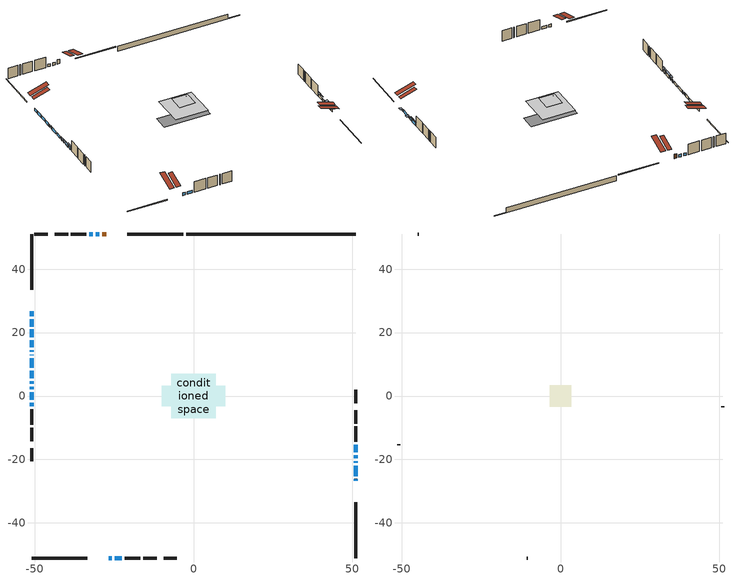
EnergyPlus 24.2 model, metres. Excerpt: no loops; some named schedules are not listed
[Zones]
conditioned space
 floor adiabatic (AdiabaticFloorConstruction): -7.08,-7.08 -7.08,7.08 7.08,7.08 7.08,-7.08 z4.12
 floor foundation (Slab1 construction): -10.07,-3.27 -10.07,3.27 10.07,3.27 10.07,-3.27 z-0.61
 wall outside (RimJoist1 construction): -3.2,51.07 -20.81,51.07 / -51.07,-51.07 -33.45,-51.07 / -51.07,51.07 -51.07,33.45 / 51.07,-51.07 51.07,-33.45 z1.68:1.98
 wall outside (AdiabaticWallConstruction 1): -27.54,51.07 -28.74,51.07 z1.68:3.71
 wall outside (AdiabaticWallConstruction): 51.07,-26.73 51.07,-26.17 / 51.07,-21.03 51.07,-20.62 z1.68:2.6; -51.07,26.73 -51.07,25.16 / -51.07,24.23 -51.07,21.91 / -51.07,20.98 -51.07,18.56 / 51.07,-25.24 51.07,-21.96 / -29.66,51.07 -30.76,51.07 / -51.07,17.63 -51.07,15.34 / -51.07,14.42 -51.07,13.99 / -51.07,13.07 -51.07,12.87 / -51.07,11.95 -51.07,8.9 / 51.07,-19.69 51.07,-18.67 / -26.73,-51.07 -25.7,-51.07 / -51.07,7.97 -51.07,5.55 / -51.07,4.62 -51.07,3.85 / -31.69,51.07 -32.82,51.07 / -24.78,-51.07 -22.59,-51.07 z1.68:2.9; -51.07,2.92 -51.07,2.18 / -51.07,1.26 -51.07,-1.18 z1.68:2.95; 51.07,-17.74 51.07,-15.41 z1.68:2.82; -51.07,-2.11 -51.07,-3.31 z1.68:3.2
 wall outside (Wall1 construction): -33.75,51.07 -38.62,51.07 / -21.66,-51.07 -16.79,-51.07 / -51.07,-4.24 -51.07,-9.11 / 51.07,-14.48 51.07,-9.6 z1.68:6.56
 wall outside (Wall2 construction): -39.55,51.07 -43.79,51.07 / -15.86,-51.07 -11.62,-51.07 / -51.07,-10.04 -51.07,-14.28 / 51.07,-8.67 51.07,-4.44 z1.68:6.56
 wall outside (Wall5 construction): -45.99,51.07 -50.14,51.07 / -9.42,-51.07 -5.26,-51.07 / -51.07,-16.48 -51.07,-20.63 / 51.07,-2.24 51.07,1.92 z1.68:6.56
 wall foundation (FoundationWall1 construction): -2.27,51.07,-0.61 -2.27,51.07,1.68 45.74,51.07,1.68 45.74,51.07,-0.27 51.07,51.07,-0.27 51.07,51.07,-0.61
 window (WindowConstruction 13): 51.07,-26.73 51.07,-26.17 z1.68:2.59
 window (WindowConstruction 4): -51.07,26.73 -51.07,25.16 z1.68:2.9
 window (WindowConstruction 5): -51.07,24.23 -51.07,21.91 z1.68:2.9
 window (WindowConstruction 6): -51.07,20.98 -51.07,18.56 z1.68:2.9
 window (WindowConstruction 7): 51.07,-25.24 51.07,-21.96 z1.68:2.9
 window (WindowConstruction 8): -29.67,51.07 -30.76,51.07 z1.68:2.9
 window (WindowConstruction 9): -51.07,17.63 -51.07,15.35 z1.68:2.9
 window (WindowConstruction 10): -51.07,14.42 -51.07,14 z1.68:2.9
 window (WindowConstruction 11): -51.07,13.07 -51.07,12.88 z1.68:2.9
 window (WindowConstruction 14): 51.07,-21.03 51.07,-20.62 z1.68:2.59
 window (WindowConstruction 12): -51.07,11.95 -51.07,8.9 z1.68:2.9
 window (WindowConstruction 15): 51.07,-19.69 51.07,-18.67 z1.68:2.9
 window (WindowConstruction 16): -26.73,-51.07 -25.71,-51.07 z1.68:2.9
 window (WindowConstruction 17): -51.07,7.97 -51.07,5.55 z1.68:2.9
 window (WindowConstruction 18): -51.07,4.62 -51.07,3.85 z1.68:2.9
 window (WindowConstruction 19): -51.07,2.92 -51.07,2.18 z1.68:2.95
 window (WindowConstruction 20): -51.07,1.25 -51.07,-1.18 z1.68:2.95
 window (WindowConstruction): 51.07,-17.74 51.07,-15.41 z1.68:2.82
 window (WindowConstruction 1): -31.69,51.07 -32.82,51.07 z1.68:2.9
 window (WindowConstruction 2): -24.78,-51.07 -22.59,-51.07 z1.68:2.9
 window (WindowConstruction 3): -51.07,-2.11 -51.07,-3.31 z1.68:3.2
 door (Door): -27.54,51.07 -28.74,51.07 z1.68:3.71
 ceiling adiabatic (AdiabaticFloorConstruction): 7.08,-7.08 7.08,7.08 -7.08,7.08 -7.08,-7.08 z4.12
 roof outside (Roof3 construction): -26.61,51.07,6.56 -26.61,44.15,8.86 -24.79,44.15,8.86 -24.79,51.07,6.56; -27.66,-51.07,6.56 -27.66,-44.15,8.86 -29.48,-44.15,8.86 -29.48,-51.07,6.56; -51.07,27.66,6.56 -44.15,27.66,8.86 -44.15,29.48,8.86 -51.07,29.48,6.56; 51.07,-27.66,6.56 44.15,-27.66,8.86 44.15,-29.48,8.86 51.07,-29.48,6.56
attic - vented
 floor to conditioned space (Floor1 construction Reversed): -3.39,-3.39 -3.39,3.39 3.39,3.39 3.39,-3.39 z6.56
 floor to conditioned space (Floor2 construction Reversed): -2.34,-2.34 -2.34,2.34 2.34,2.34 2.34,-2.34 z6.56
 wall outside (Wall3 construction): -44.72,51.07 -45.06,51.07 / -10.69,-51.07 -10.35,-51.07 / -51.07,-15.21 -51.07,-15.55 / 51.07,-3.51 51.07,-3.16 z1.68:6.56
 roof outside (Roof1 construction): -23.86,51.07,6.56 -23.86,43.04,9.23 -21.74,43.04,9.23 -21.74,51.07,6.56; -30.41,-51.07,6.56 -30.41,-43.04,9.23 -32.53,-43.04,9.23 -32.53,-51.07,6.56; -51.07,30.41,6.56 -43.04,30.41,9.23 -43.04,32.53,9.23 -51.07,32.53,6.56; 51.07,-30.41,6.56 43.04,-30.41,9.23 43.04,-32.53,9.23 51.07,-32.53,6.56
shading: 51.07,-25.87 51.07,-27.03 52.29,-27.03 52.29,-25.87 z2.89; 51.07,-20.32 51.07,-21.33 52.29,-21.33 52.29,-20.32 z2.89; -51.07,1.88 -51.07,3.22 -51.68,3.22 -51.68,1.88 z3.25; -51.07,-1.48 -51.07,1.55 -51.68,1.55 -51.68,-1.48 z3.25; 51.07,-14.49 51.07,-18.65 51.37,-18.65 51.37,-14.49 z3.73; -51.07,-3.92 -51.07,-1.5 -51.37,-1.5 -51.37,-3.92 z3.81
[Building]
Building 1: Terrain=Suburbs
[Site:Location]
Halifax Intl AP_NS: Latitude {deg}=44.88; Longitude {deg}=-63.51; Time Zone {hr}=-4; Elevation {m}=145; Keep Site Location Information=Yes
[Site:GroundTemperature:Shallow]
3.15511, 1.33576, 1.19006, 2.05344, 5.51939, 8.9692, 11.96, 13.8546, 14.0156, 12.4746, 9.56009, 6.2161
[Site:WaterMainsTemperature]
Calculation Method=Schedule; Temperature Schedule=mains temperature schedule
[Material] Roughness=Rough; Thermal Absorptance=0.9
Name | Thickness {m} | Conductivity {W/m-K} | Density {kg/m3} | Specific Heat {J/kg-K} | Solar Absorptance | Visible Absorptance
asphalt or fiberglass shingles | 0.00635 | 0.162714 | 1121.4 | 1465.45 | 0.4 | 0.4
ceiling loosefill ins | 0.254 | 0.0480833 | 16.02 | 1046.75 | 0.7 | 0.7
ceiling stud and cavity | 0.1397 | 0.146649 | 65.682 | 1177.47 | 0.7 | 0.7
ceiling stud and cavity 1 | 0.1397 | 0.135387 | 65.682 | 1177.47 | 0.7 | 0.7
concrete 4.0 in. | 0.1016 | 1.803125 | 2242.8 | 837.4 | 0.7 | 0.7
concrete 8.0 in. | 0.2032 | 1.803125 | 2242.8 | 837.4 | 0.7 | 0.7
door material | 0.04445 | 0.053851 | 512.64 | 1214.23 | 0.7 | 0.7
exterior vertical ins | 0.0507304 | 0.029427 | 32.04 | 1214.23 | 0.7 | 0.7
floor covering | 0.0127 | 0.0433444 | 54.468 | 1339.84 | 0.6 | 0.6
floor rigid ins; wall rigid ins 1 | 0.512978 | 0.029427 | 32.04 | 1214.23 | 0.7 | 0.7
floor stud and cavity | 0.1397 | 1.75129 | 37.0049 | 1207.88 | 0.7 | 0.7
furniture material conditioned space 1 | 0.1524 | 0.115458 | 640.8 | 1214.23 | 0.6 | 0.6
gypsum board | 0.0127 | 0.160291 | 801 | 837.4 | 0.6 | 0.6
gypsum board 1 | 0.00254 | 0.160291 | 801 | 837.4 | 0.6 | 0.6
gypsum board 2 | 0.0127 | 0.160291 | 801 | 837.4 | 0.7 | 0.7
osb sheathing 0.5 in. | 0.0127 | 0.115458 | 512.64 | 1214.23 | 0.7 | 0.7
osb sheathing 0.75 in. | 0.01905 | 0.115458 | 512.64 | 1214.23 | 0.7 | 0.7
osb sheathing 2.0 in. | 0.0508 | 0.115458 | 512.64 | 1214.23 | 0.7 | 0.7
rim joist rigid ins; wall rigid ins | 0.051816 | 0.029427 | 32.04 | 1214.23 | 0.7 | 0.7
rim joist stud and cavity | 0.0508 | 0.0383858 | 125.044 | 1163.47 | 0.6 | 0.6
roof rigid ins | 0.103632 | 0.029427 | 32.04 | 1214.23 | 0.7 | 0.7
roof stud and cavity | 0.2032 | 0.483283 | 78.34581 | 1123.46 | 0.7 | 0.7
slab rigid ins | 5.28523e-05 | 0.029427 | 32.04 | 1214.23 | 0.7 | 0.7
wall stud and cavity | 0.1397 | 0.156797 | 139.0536 | 1170.24 | 0.7 | 0.7
wall stud and cavity 1 | 0.1397 | 0.158678 | 139.0536 | 1170.24 | 0.7 | 0.7
wall stud and cavity 2 | 0.0889 | 6.9971 | 50.32683 | 1063.81 | 0.6 | 0.6
wall stud and cavity 3 | 0.0889 | 0.49837 | 6.31874 | 1174.65 | 0.7 | 0.7
wall stud and cavity 4 | 0.0889 | 0.380278 | 52.3479 | 1209.89 | 0.7 | 0.7
wall stud and cavity 5 | 0.0889 | 0.391764 | 83.0341 | 1211.67 | 0.7 | 0.7
wood siding | 0.0254 | 0.102417 | 544.68 | 1172.36 | 0.4 | 0.4
wood siding 1 | 0.00254 | 0.102417 | 544.68 | 1172.36 | 0.4 | 0.4
wood siding 2; wood siding 3; wood siding 4 | 0.0254 | 0.102417 | 544.68 | 1172.36 | 0.7 | 0.7
[WindowMaterial:SimpleGlazingSystem]
Name | U-Factor {W/m2-K} | Solar Heat Gain Coefficient
WindowMaterial | 2.367726 | 0.47
WindowMaterial 1 | 2.14969 | 0.56
WindowMaterial 10 | 2.31435 | 0.51
WindowMaterial 11 | 2.75837 | 0.36
WindowMaterial 12 | 2.44892 | 0.43
WindowMaterial 13 | 2.33139 | 0.47
WindowMaterial 14 | 2.056 | 0.58
WindowMaterial 2 | 2.19511 | 0.52
WindowMaterial 3 | 2.10767 | 0.57
WindowMaterial 4 | 2.05373 | 0.58
WindowMaterial 5 | 2.31435 | 0.49
WindowMaterial 6 | 2.055436 | 0.58
WindowMaterial 7 | 3.560106 | 0.64
WindowMaterial 8 | 4.0751 | 0.61
WindowMaterial 9 | 2.032724 | 0.59
[Construction]
AdiabaticFloorConstruction: floor stud and cavity, floor rigid ins, osb sheathing 0.75 in., floor covering
AdiabaticWallConstruction: wood siding 3, wall rigid ins 1, wall stud and cavity 4, gypsum board
AdiabaticWallConstruction 1: wood siding 4, wall rigid ins 1, wall stud and cavity 4, gypsum board
Door: door material
Floor1 construction Reversed: gypsum board, ceiling stud and cavity, ceiling loosefill ins
Floor2 construction Reversed: gypsum board, ceiling stud and cavity 1, ceiling loosefill ins
FoundationWall1 construction: concrete 8.0 in., gypsum board 2
furniture construction conditioned space 1: furniture material conditioned space 1
PartitionWallConstruction: gypsum board, wall stud and cavity 5, gypsum board
RimJoist1 construction: wood siding 2, rim joist rigid ins, osb sheathing 2.0 in., rim joist stud and cavity
Roof1 construction: asphalt or fiberglass shingles
Roof3 construction: asphalt or fiberglass shingles, roof rigid ins, osb sheathing 0.75 in., roof stud and cavity, gypsum board
Slab1 construction: slab rigid ins, concrete 4.0 in.
Wall1 construction: wood siding, wall rigid ins, osb sheathing 0.5 in., wall stud and cavity, gypsum board
Wall2 construction: wood siding, wall rigid ins, osb sheathing 0.5 in., wall stud and cavity 1, gypsum board
Wall3 construction: wood siding 1, wall stud and cavity 2
Wall5 construction: wood siding 1, wall stud and cavity 3, gypsum board 1
WindowConstruction; WindowConstruction 2; WindowConstruction 7; WindowConstruction 8: WindowMaterial
WindowConstruction 1: WindowMaterial 1
WindowConstruction 10: WindowMaterial 7
WindowConstruction 11: WindowMaterial 8
WindowConstruction 12: WindowMaterial 9
WindowConstruction 13: WindowMaterial 10
WindowConstruction 14: WindowMaterial 11
WindowConstruction 15; WindowConstruction 16: WindowMaterial 12
WindowConstruction 17; WindowConstruction 6: WindowMaterial 5
WindowConstruction 18; WindowConstruction 19: WindowMaterial 13
WindowConstruction 20: WindowMaterial 14
WindowConstruction 3: WindowMaterial 2
WindowConstruction 4: WindowMaterial 3
WindowConstruction 5: WindowMaterial 4
WindowConstruction 9: WindowMaterial 6
[Zone] Multiplier=1; Part of Total Floor Area=Yes
Name | Volume {m3}
attic - vented | 29.5602
conditioned space | 948.7
[Space]
Name | Zone | Volume {m3}
attic - vented 1 | attic - vented | 29.5602
conditioned space 1 | conditioned space | 948.7
[ZoneInfiltration:EffectiveLeakageArea]
infil attic - vented 1: Zone or Space=attic - vented 1; Schedule=Always On Discrete; Effective Air Leakage Area {cm2}=2436.18; Stack Coefficient=0.000525311; Wind Coefficient=1.54856e-05
[ZoneMixing]
whole house fan mix: Zone or Space=attic - vented; Schedule=Always On Continuous; Design Flow Rate Calculation Method=Flow/Zone; Design Flow Rate {m3/s}=0; Source Zone or Space=conditioned space
[SurfaceProperty:ExposedFoundationPerimeter]
Slab1: Exposed Perimeter Calculation Method=TotalExposedPerimeter; Total Exposed Perimeter {m}=53.34
[InternalMass] Zone or ZoneList=conditioned space; Space or SpaceList=conditioned space 1
Name | Construction | Surface Area {m2}
furniture mass conditioned space 1 | furniture construction conditioned space 1 | 132.72
partition wall mass | PartitionWallConstruction | 331.8
[Lights]
interior lighting: Zone or ZoneList or Space or SpaceList=conditioned space 1; Schedule=interior lighting schedule; Design Level Calculation Method=LightingLevel; Lighting Level {W}=343.2; Return Air Fraction=0; Fraction Radiant=0.6; Fraction Visible=0.2; Fraction Replaceable=1
[People]
occupants: Zone or ZoneList or Space or SpaceList=conditioned space 1; Number of People Schedule=occupants schedule; Number of People Calculation Method=People; Number of People=3; Fraction Radiant=0.314171; Sensible Heat Fraction=0.56303; Activity Level Schedule=occupants activity schedule; Carbon Dioxide Generation Rate {m3/s-W}=0; Enable ASHRAE 55 Comfort Warnings=No; Mean Radiant Temperature Calculation Type=EnclosureAveraged
[ElectricEquipment] Zone or ZoneList or Space or SpaceList=conditioned space 1; Design Level Calculation Method=EquipmentLevel
Name | Schedule | Design Level {W} | Fraction Latent | Fraction Radiant | Fraction Lost
clothes dryer | clothes dryer schedule | 140.772 | 0.015 | 0.081 | 0.85
clothes washer | clothes washer schedule | 32.1985 | 0.03 | 0.162 | 0.7
cooking range | cooking range schedule | 215.147 | 0.08 | 0.432 | 0.2
dishwasher | dishwasher schedule | 66.8632 | 0.3 | 0.18 | 0.4
fridge | fridge schedule | 72.9452 | 0 | 0.6 | 0
mech vent bath fan 0 | mech vent bath fan 0 schedule | 50.2 | 0 | 0 | 1
mech vent bath fan 1 | mech vent bath fan 1 schedule | 50.2 | 0 | 0 | 1
mech vent bath fan 2 | mech vent bath fan 2 schedule | 50.2 | 0 | 0 | 1
mech vent house fan | mech vent house fan schedule | 19.9167 | 0 | 0 | 0.5
mech vent house fan cfis | mech vent house fan cfis schedule | 0 | 0 | 0 | 0
mech vent range fan 0 | mech vent range fan 0 schedule | 57 | 0 | 0 | 1
misc plug loads | misc plug loads schedule | 494.7 | 0.045 | 0.513 | 0.1
whole house fan | Always On Discrete | 0 | 0 | 0 | 1
[OtherEquipment] Zone or ZoneList or Space or SpaceList=conditioned space 1; Design Level Calculation Method=EquipmentLevel
Name | Fuel Type | Schedule | Design Level {W} | Fraction Latent | Fraction Radiant | Fraction Lost
clothes dryer 1 | Electricity | clothes dryer schedule | 0 | 0.015 | 0.081 | 0.85
cooking range 1 | Electricity | cooking range schedule | 0 | 0.08 | 0.432 | 0.2
general water use latent | None | general water use schedule | 62.594 | 1 | 0 | 0
general water use sensible | None | general water use schedule | -61.6891 | 0 | 0.6 | 0
mech vent house fan latent load | None | Always On Discrete | 0 | 1 | 0 | 0
mech vent house fan sensible load | None | Always On Discrete | 0 | 0 | 0 | 0
water heater energy adjustment1 | Electricity | Always On Discrete | 0.01 | 0 | 0 | 1
[ZoneInfiltration:DesignFlowRate] Zone or ZoneList or Space or SpaceList=conditioned space 1; Schedule=Always On Discrete; Design Flow Rate Calculation Method=Flow/Zone; Design Flow Rate {m3/s}=0
infil flow; natural vent flow; whole house fan flow
[Foundation:Kiva]
Foundation Kiva 1: Initial Indoor Air Temperature {C}=18; Wall Height Above Grade {m}=1.68; Wall Depth Below Slab {m}=0.2032; Custom Block Material Name 1=exterior vertical ins; Custom Block Depth 1 {m}=2.28999; Custom Block X Position 1 {m}=0.2159; Custom Block Z Position 1 {m}=0
[Foundation:Kiva:Settings]
Soil Conductivity {W/m-K}=0.849921; Soil Density {kg/m3}=1842.3; Soil Specific Heat {J/kg-K}=418.7; Ground Solar Absorptivity=0.9; Ground Thermal Absorptivity=0.9; Ground Surface Roughness {m}=0.03; Far-Field Width {m}=40; Deep-Ground Boundary Condition=ZeroFlux; Deep-Ground Depth {m}=40; Minimum Cell Dimension {m}=0.2; Maximum Cell Growth Coefficient=3; Simulation Timestep=Timestep
[Exterior:Lights]
exterior lighting: Schedule=exterior lighting schedule; Design Level {W}=75.6
[Schedule:Constant]
Name | Hourly Value
Always On Continuous; mech vent house fan schedule; mech vent house fan cfis schedule; Always On Discrete | 1
occupants activity schedule | 117.228
fridge schedule | 0
[Schedule:Week:Daily]
interior lighting schedule Week Rule - Jan1-Jan27: interior lighting schedule day, interior lighting schedule day, interior lighting schedule day, interior lighting schedule day, interior lighting schedule day, interior lighting schedule day, interior lighting schedule day, interior lighting schedule default day, interior lighting schedule default day, interior lighting schedule default day, interior lighting schedule default day, interior lighting schedule default day
interior lighting schedule Week Rule - Jan28-Feb3: interior lighting schedule day, interior lighting schedule day, interior lighting schedule day, interior lighting schedule day, interior lighting schedule day 1, interior lighting schedule day 1, interior lighting schedule day 1, interior lighting schedule default day, interior lighting schedule default day, interior lighting schedule default day, interior lighting schedule default day, interior lighting schedule default day
interior lighting schedule Week Rule - Feb4-Feb24: interior lighting schedule day 1, interior lighting schedule day 1, interior lighting schedule day 1, interior lighting schedule day 1, interior lighting schedule day 1, interior lighting schedule day 1, interior lighting schedule day 1, interior lighting schedule default day, interior lighting schedule default day, interior lighting schedule default day, interior lighting schedule default day, interior lighting schedule default day
interior lighting schedule Week Rule - Feb25-Mar3: interior lighting schedule day 1, interior lighting schedule day 1, interior lighting schedule day 1, interior lighting schedule day 1, interior lighting schedule day 2, interior lighting schedule day 2, interior lighting schedule day 2, interior lighting schedule default day, interior lighting schedule default day, interior lighting schedule default day, interior lighting schedule default day, interior lighting schedule default day
interior lighting schedule Week Rule - Mar4-Mar31: interior lighting schedule day 2, interior lighting schedule day 2, interior lighting schedule day 2, interior lighting schedule day 2, interior lighting schedule day 2, interior lighting schedule day 2, interior lighting schedule day 2, interior lighting schedule default day, interior lighting schedule default day, interior lighting schedule default day, interior lighting schedule default day, interior lighting schedule default day
interior lighting schedule Week Rule - Apr1-Apr28: interior lighting schedule day 3, interior lighting schedule day 3, interior lighting schedule day 3, interior lighting schedule day 3, interior lighting schedule day 3, interior lighting schedule day 3, interior lighting schedule day 3, interior lighting schedule default day, interior lighting schedule default day, interior lighting schedule default day, interior lighting schedule default day, interior lighting schedule default day
interior lighting schedule Week Rule - Apr29-May5: interior lighting schedule day 3, interior lighting schedule day 3, interior lighting schedule day 4, interior lighting schedule day 4, interior lighting schedule day 4, interior lighting schedule day 4, interior lighting schedule day 4, interior lighting schedule default day, interior lighting schedule default day, interior lighting schedule default day, interior lighting schedule default day, interior lighting schedule default day
interior lighting schedule Week Rule - May6-May26: interior lighting schedule day 4, interior lighting schedule day 4, interior lighting schedule day 4, interior lighting schedule day 4, interior lighting schedule day 4, interior lighting schedule day 4, interior lighting schedule day 4, interior lighting schedule default day, interior lighting schedule default day, interior lighting schedule default day, interior lighting schedule default day, interior lighting schedule default day
interior lighting schedule Week Rule - May27-Jun2: interior lighting schedule day 4, interior lighting schedule day 4, interior lighting schedule day 4, interior lighting schedule day 4, interior lighting schedule day 4, interior lighting schedule day 5, interior lighting schedule day 5, interior lighting schedule default day, interior lighting schedule default day, interior lighting schedule default day, interior lighting schedule default day, interior lighting schedule default day
interior lighting schedule Week Rule - Jun3-Jun30: interior lighting schedule day 5, interior lighting schedule day 5, interior lighting schedule day 5, interior lighting schedule day 5, interior lighting schedule day 5, interior lighting schedule day 5, interior lighting schedule day 5, interior lighting schedule default day, interior lighting schedule default day, interior lighting schedule default day, interior lighting schedule default day, interior lighting schedule default day
interior lighting schedule Week Rule - Jul1-Jul28: interior lighting schedule day 6, interior lighting schedule day 6, interior lighting schedule day 6, interior lighting schedule day 6, interior lighting schedule day 6, interior lighting schedule day 6, interior lighting schedule day 6, interior lighting schedule default day, interior lighting schedule default day, interior lighting schedule default day, interior lighting schedule default day, interior lighting schedule default day
interior lighting schedule Week Rule - Jul29-Aug4: interior lighting schedule day 6, interior lighting schedule day 6, interior lighting schedule day 6, interior lighting schedule day 7, interior lighting schedule day 7, interior lighting schedule day 7, interior lighting schedule day 7, interior lighting schedule default day, interior lighting schedule default day, interior lighting schedule default day, interior lighting schedule default day, interior lighting schedule default day
interior lighting schedule Week Rule - Aug5-Aug25: interior lighting schedule day 7, interior lighting schedule day 7, interior lighting schedule day 7, interior lighting schedule day 7, interior lighting schedule day 7, interior lighting schedule day 7, interior lighting schedule day 7, interior lighting schedule default day, interior lighting schedule default day, interior lighting schedule default day, interior lighting schedule default day, interior lighting schedule default day
interior lighting schedule Week Rule - Aug26-Sep1: interior lighting schedule day 7, interior lighting schedule day 7, interior lighting schedule day 7, interior lighting schedule day 7, interior lighting schedule day 7, interior lighting schedule day 7, interior lighting schedule day 8, interior lighting schedule default day, interior lighting schedule default day, interior lighting schedule default day, interior lighting schedule default day, interior lighting schedule default day
interior lighting schedule Week Rule - Sep2-Sep29: interior lighting schedule day 8, interior lighting schedule day 8, interior lighting schedule day 8, interior lighting schedule day 8, interior lighting schedule day 8, interior lighting schedule day 8, interior lighting schedule day 8, interior lighting schedule default day, interior lighting schedule default day, interior lighting schedule default day, interior lighting schedule default day, interior lighting schedule default day
interior lighting schedule Week Rule - Sep30-Oct6: interior lighting schedule day 8, interior lighting schedule day 9, interior lighting schedule day 9, interior lighting schedule day 9, interior lighting schedule day 9, interior lighting schedule day 9, interior lighting schedule day 9, interior lighting schedule default day, interior lighting schedule default day, interior lighting schedule default day, interior lighting schedule default day, interior lighting schedule default day
interior lighting schedule Week Rule - Oct7-Oct27: interior lighting schedule day 9, interior lighting schedule day 9, interior lighting schedule day 9, interior lighting schedule day 9, interior lighting schedule day 9, interior lighting schedule day 9, interior lighting schedule day 9, interior lighting schedule default day, interior lighting schedule default day, interior lighting schedule default day, interior lighting schedule default day, interior lighting schedule default day
interior lighting schedule Week Rule - Oct28-Nov3: interior lighting schedule day 9, interior lighting schedule day 9, interior lighting schedule day 9, interior lighting schedule day 9, interior lighting schedule day 10, interior lighting schedule day 10, interior lighting schedule day 10, interior lighting schedule default day, interior lighting schedule default day, interior lighting schedule default day, interior lighting schedule default day, interior lighting schedule default day
interior lighting schedule Week Rule - Nov4-Nov24: interior lighting schedule day 10, interior lighting schedule day 10, interior lighting schedule day 10, interior lighting schedule day 10, interior lighting schedule day 10, interior lighting schedule day 10, interior lighting schedule day 10, interior lighting schedule default day, interior lighting schedule default day, interior lighting schedule default day, interior lighting schedule default day, interior lighting schedule default day
interior lighting schedule Week Rule - Nov25-Dec1: interior lighting schedule day 10, interior lighting schedule day 10, interior lighting schedule day 10, interior lighting schedule day 10, interior lighting schedule day 10, interior lighting schedule day 10, interior lighting schedule day 11, interior lighting schedule default day, interior lighting schedule default day, interior lighting schedule default day, interior lighting schedule default day, interior lighting schedule default day
interior lighting schedule Week Rule - Dec2-Dec31: interior lighting schedule day 11, interior lighting schedule day 11, interior lighting schedule day 11, interior lighting schedule day 11, interior lighting schedule day 11, interior lighting schedule day 11, interior lighting schedule day 11, interior lighting schedule default day, interior lighting schedule default day, interior lighting schedule default day, interior lighting schedule default day, interior lighting schedule default day
occupants schedule Week Rule - Jan1-Dec31: occupants schedule day, occupants schedule day, occupants schedule day, occupants schedule day, occupants schedule day, occupants schedule day, occupants schedule day, occupants schedule default day, occupants schedule default day, occupants schedule default day, occupants schedule default day, occupants schedule default day
clothes dryer schedule Week Rule - Jan1-Dec31: clothes dryer schedule day, clothes dryer schedule day, clothes dryer schedule day, clothes dryer schedule day, clothes dryer schedule day, clothes dryer schedule day, clothes dryer schedule day, clothes dryer schedule default day, clothes dryer schedule default day, clothes dryer schedule default day, clothes dryer schedule default day, clothes dryer schedule default day
clothes washer schedule Week Rule - Jan1-Dec31: clothes washer schedule day, clothes washer schedule day, clothes washer schedule day, clothes washer schedule day, clothes washer schedule day, clothes washer schedule day, clothes washer schedule day, clothes washer schedule default day, clothes washer schedule default day, clothes washer schedule default day, clothes washer schedule default day, clothes washer schedule default day
cooking range schedule Week Rule - Jan1-Dec31: cooking range schedule day, cooking range schedule day, cooking range schedule day, cooking range schedule day, cooking range schedule day, cooking range schedule day, cooking range schedule day, cooking range schedule default day, cooking range schedule default day, cooking range schedule default day, cooking range schedule default day, cooking range schedule default day
dishwasher schedule Week Rule - Jan1-Dec31: dishwasher schedule day, dishwasher schedule day, dishwasher schedule day, dishwasher schedule day, dishwasher schedule day, dishwasher schedule day, dishwasher schedule day, dishwasher schedule default day, dishwasher schedule default day, dishwasher schedule default day, dishwasher schedule default day, dishwasher schedule default day
mech vent bath fan 0 schedule Week Rule - Jan1-Dec31: mech vent bath fan 0 schedule day, mech vent bath fan 0 schedule day, mech vent bath fan 0 schedule day, mech vent bath fan 0 schedule day, mech vent bath fan 0 schedule day, mech vent bath fan 0 schedule day, mech vent bath fan 0 schedule day, mech vent bath fan 0 schedule default day, mech vent bath fan 0 schedule default day, mech vent bath fan 0 schedule default day, mech vent bath fan 0 schedule default day, mech vent bath fan 0 schedule default day
mech vent bath fan 1 schedule Week Rule - Jan1-Dec31: mech vent bath fan 1 schedule day, mech vent bath fan 1 schedule day, mech vent bath fan 1 schedule day, mech vent bath fan 1 schedule day, mech vent bath fan 1 schedule day, mech vent bath fan 1 schedule day, mech vent bath fan 1 schedule day, mech vent bath fan 1 schedule default day, mech vent bath fan 1 schedule default day, mech vent bath fan 1 schedule default day, mech vent bath fan 1 schedule default day, mech vent bath fan 1 schedule default day
mech vent bath fan 2 schedule Week Rule - Jan1-Dec31: mech vent bath fan 2 schedule day, mech vent bath fan 2 schedule day, mech vent bath fan 2 schedule day, mech vent bath fan 2 schedule day, mech vent bath fan 2 schedule day, mech vent bath fan 2 schedule day, mech vent bath fan 2 schedule day, mech vent bath fan 2 schedule default day, mech vent bath fan 2 schedule default day, mech vent bath fan 2 schedule default day, mech vent bath fan 2 schedule default day, mech vent bath fan 2 schedule default day
mech vent range fan 0 schedule Week Rule - Jan1-Dec31: mech vent range fan 0 schedule day, mech vent range fan 0 schedule day, mech vent range fan 0 schedule day, mech vent range fan 0 schedule day, mech vent range fan 0 schedule day, mech vent range fan 0 schedule day, mech vent range fan 0 schedule day, mech vent range fan 0 schedule default day, mech vent range fan 0 schedule default day, mech vent range fan 0 schedule default day, mech vent range fan 0 schedule default day, mech vent range fan 0 schedule default day
misc plug loads schedule Week Rule - Jan1-Dec31: misc plug loads schedule day, misc plug loads schedule day, misc plug loads schedule day, misc plug loads schedule day, misc plug loads schedule day, misc plug loads schedule day, misc plug loads schedule day, misc plug loads schedule default day, misc plug loads schedule default day, misc plug loads schedule default day, misc plug loads schedule default day, misc plug loads schedule default day
general water use schedule Week Rule - Jan1-Dec31: general water use schedule day, general water use schedule day, general water use schedule day, general water use schedule day, general water use schedule day, general water use schedule day, general water use schedule day, general water use schedule default day, general water use schedule default day, general water use schedule default day, general water use schedule default day, general water use schedule default day
exterior lighting schedule Week Rule - Jan1-Jan27: exterior lighting schedule day, exterior lighting schedule day, exterior lighting schedule day, exterior lighting schedule day, exterior lighting schedule day, exterior lighting schedule day, exterior lighting schedule day, exterior lighting schedule default day, exterior lighting schedule default day, exterior lighting schedule default day, exterior lighting schedule default day, exterior lighting schedule default day
exterior lighting schedule Week Rule - Jan28-Feb3: exterior lighting schedule day, exterior lighting schedule day, exterior lighting schedule day, exterior lighting schedule day, exterior lighting schedule day 1, exterior lighting schedule day 1, exterior lighting schedule day 1, exterior lighting schedule default day, exterior lighting schedule default day, exterior lighting schedule default day, exterior lighting schedule default day, exterior lighting schedule default day
exterior lighting schedule Week Rule - Feb4-Feb24: exterior lighting schedule day 1, exterior lighting schedule day 1, exterior lighting schedule day 1, exterior lighting schedule day 1, exterior lighting schedule day 1, exterior lighting schedule day 1, exterior lighting schedule day 1, exterior lighting schedule default day, exterior lighting schedule default day, exterior lighting schedule default day, exterior lighting schedule default day, exterior lighting schedule default day
exterior lighting schedule Week Rule - Feb25-Mar3: exterior lighting schedule day 1, exterior lighting schedule day 1, exterior lighting schedule day 1, exterior lighting schedule day 1, exterior lighting schedule day 2, exterior lighting schedule day 2, exterior lighting schedule day 2, exterior lighting schedule default day, exterior lighting schedule default day, exterior lighting schedule default day, exterior lighting schedule default day, exterior lighting schedule default day
exterior lighting schedule Week Rule - Mar4-Mar31: exterior lighting schedule day 2, exterior lighting schedule day 2, exterior lighting schedule day 2, exterior lighting schedule day 2, exterior lighting schedule day 2, exterior lighting schedule day 2, exterior lighting schedule day 2, exterior lighting schedule default day, exterior lighting schedule default day, exterior lighting schedule default day, exterior lighting schedule default day, exterior lighting schedule default day
exterior lighting schedule Week Rule - Apr1-Apr28: exterior lighting schedule day 3, exterior lighting schedule day 3, exterior lighting schedule day 3, exterior lighting schedule day 3, exterior lighting schedule day 3, exterior lighting schedule day 3, exterior lighting schedule day 3, exterior lighting schedule default day, exterior lighting schedule default day, exterior lighting schedule default day, exterior lighting schedule default day, exterior lighting schedule default day
exterior lighting schedule Week Rule - Apr29-May5: exterior lighting schedule day 3, exterior lighting schedule day 3, exterior lighting schedule day 4, exterior lighting schedule day 4, exterior lighting schedule day 4, exterior lighting schedule day 4, exterior lighting schedule day 4, exterior lighting schedule default day, exterior lighting schedule default day, exterior lighting schedule default day, exterior lighting schedule default day, exterior lighting schedule default day
[Schedule:Year]
interior lighting schedule: interior lighting schedule Week Rule - Jan1-Jan27, 1, 1, 1, 27, interior lighting schedule Week Rule - Jan28-Feb3, 1, 28, 2, 3, interior lighting schedule Week Rule - Feb4-Feb24, 2, 4, 2, 24, interior lighting schedule Week Rule - Feb25-Mar3, 2, 25, 3, 3, interior lighting schedule Week Rule - Mar4-Mar31, 3, 4, 3, 31, interior lighting schedule Week Rule - Apr1-Apr28, 4, 1, 4, 28, interior lighting schedule Week Rule - Apr29-May5, 4, 29, 5, 5, interior lighting schedule Week Rule - May6-May26, 5, 6, 5, 26, interior lighting schedule Week Rule - May27-Jun2, 5, 27, 6, 2, interior lighting schedule Week Rule - Jun3-Jun30, 6, 3, 6, 30, interior lighting schedule Week Rule - Jul1-Jul28, 7, 1, 7, 28, interior lighting schedule Week Rule - Jul29-Aug4, 7, 29, 8, 4, interior lighting schedule Week Rule - Aug5-Aug25, 8, 5, 8, 25, interior lighting schedule Week Rule - Aug26-Sep1, 8, 26, 9, 1, interior lighting schedule Week Rule - Sep2-Sep29, 9, 2, 9, 29, interior lighting schedule Week Rule - Sep30-Oct6, 9, 30, 10, 6, interior lighting schedule Week Rule - Oct7-Oct27, 10, 7, 10, 27, interior lighting schedule Week Rule - Oct28-Nov3, 10, 28, 11, 3, interior lighting schedule Week Rule - Nov4-Nov24, 11, 4, 11, 24, interior lighting schedule Week Rule - Nov25-Dec1, 11, 25, 12, 1, interior lighting schedule Week Rule - Dec2-Dec31, 12, 2, 12, 31
occupants schedule: occupants schedule Week Rule - Jan1-Dec31, 1, 1, 12, 31
clothes dryer schedule: clothes dryer schedule Week Rule - Jan1-Dec31, 1, 1, 12, 31
clothes washer schedule: clothes washer schedule Week Rule - Jan1-Dec31, 1, 1, 12, 31
cooking range schedule: cooking range schedule Week Rule - Jan1-Dec31, 1, 1, 12, 31
dishwasher schedule: dishwasher schedule Week Rule - Jan1-Dec31, 1, 1, 12, 31
mech vent bath fan 0 schedule: mech vent bath fan 0 schedule Week Rule - Jan1-Dec31, 1, 1, 12, 31
mech vent bath fan 1 schedule: mech vent bath fan 1 schedule Week Rule - Jan1-Dec31, 1, 1, 12, 31
mech vent bath fan 2 schedule: mech vent bath fan 2 schedule Week Rule - Jan1-Dec31, 1, 1, 12, 31
mech vent range fan 0 schedule: mech vent range fan 0 schedule Week Rule - Jan1-Dec31, 1, 1, 12, 31
misc plug loads schedule: misc plug loads schedule Week Rule - Jan1-Dec31, 1, 1, 12, 31
general water use schedule: general water use schedule Week Rule - Jan1-Dec31, 1, 1, 12, 31
exterior lighting schedule: exterior lighting schedule Week Rule - Jan1-Jan27, 1, 1, 1, 27, exterior lighting schedule Week Rule - Jan28-Feb3, 1, 28, 2, 3, exterior lighting schedule Week Rule - Feb4-Feb24, 2, 4, 2, 24, exterior lighting schedule Week Rule - Feb25-Mar3, 2, 25, 3, 3, exterior lighting schedule Week Rule - Mar4-Mar31, 3, 4, 3, 31, exterior lighting schedule Week Rule - Apr1-Apr28, 4, 1, 4, 28, exterior lighting schedule Week Rule - Apr29-May5, 4, 29, 5, 5, exterior lighting schedule Week Rule - May6-May26, 5, 6, 5, 26, exterior lighting schedule Week Rule - May27-Jun2, 5, 27, 6, 2, exterior lighting schedule Week Rule - Jun3-Jun30, 6, 3, 6, 30, exterior lighting schedule Week Rule - Jul1-Jul28, 7, 1, 7, 28, exterior lighting schedule Week Rule - Jul29-Aug4, 7, 29, 8, 4, exterior lighting schedule Week Rule - Aug5-Aug25, 8, 5, 8, 25, exterior lighting schedule Week Rule - Aug26-Sep1, 8, 26, 9, 1, exterior lighting schedule Week Rule - Sep2-Sep29, 9, 2, 9, 29, exterior lighting schedule Week Rule - Sep30-Oct6, 9, 30, 10, 6, exterior lighting schedule Week Rule - Oct7-Oct27, 10, 7, 10, 27, exterior lighting schedule Week Rule - Oct28-Nov3, 10, 28, 11, 3, exterior lighting schedule Week Rule - Nov4-Nov24, 11, 4, 11, 24, exterior lighting schedule Week Rule - Nov25-Dec1, 11, 25, 12, 1, exterior lighting schedule Week Rule - Dec2-Dec31, 12, 2, 12, 31
[Schedule:Compact]
mains temperature schedule: Through: 01/01, For: AllDays, Until: 24:00, 7.41, Through: 01/02, For: AllDays, Until: 24:00, 7.34833, Through: 01/03, For: AllDays, Until: 24:00, 7.28778, Through: 01/04, For: AllDays, Until: 24:00, 7.22889, Through: 01/05, For: AllDays, Until: 24:00, 7.17056, Through: 01/06, For: AllDays, Until: 24:00, 7.11333, Through: 01/07, For: AllDays, Until: 24:00, 7.05722, Through: 01/08, For: AllDays, Until: 24:00, 7.00167, Through: 01/09, For: AllDays, Until: 24:00, 6.94778, Through: 01/10, For: AllDays, Until: 24:00, 6.895, Through: 01/11, For: AllDays, Until: 24:00, 6.84333, Through: 01/12, For: AllDays, Until: 24:00, 6.79278, Through: 01/13, For: AllDays, Until: 24:00, 6.74389, Through: 01/14, For: AllDays, Until: 24:00, 6.69556, Through: 01/15, For: AllDays, Until: 24:00, 6.64889, Through: 01/16, For: AllDays, Until: 24:00, 6.60278, Through: 01/17, For: AllDays, Until: 24:00, 6.55833, Through: 01/18, For: AllDays, Until: 24:00, 6.515, Through: 01/19, For: AllDays, Until: 24:00, 6.47333, Through: 01/20, For: AllDays, Until: 24:00, 6.43278, Through: 01/21, For: AllDays, Until: 24:00, 6.39333, Through: 01/22, For: AllDays, Until: 24:00, 6.355, Through: 01/23, For: AllDays, Until: 24:00, 6.31833, Through: 01/24, For: AllDays, Until: 24:00, 6.28278, Through: 01/25, For: AllDays, Until: 24:00, 6.24889, Through: 01/26, For: AllDays, Until: 24:00, 6.21611, Through: 01/27, For: AllDays, Until: 24:00, 6.18444, Through: 01/28, For: AllDays, Until: 24:00, 6.15444, Through: 01/29, For: AllDays, Until: 24:00, 6.12556, Through: 01/30, For: AllDays, Until: 24:00, 6.09833, Through: 01/31, For: AllDays, Until: 24:00, 6.07222, Through: 02/01, For: AllDays, Until: 24:00, 6.04778, Through: 02/02, For: AllDays, Until: 24:00, 6.02444, Through: 02/03, For: AllDays, Until: 24:00, 6.00278, Through: 02/04, For: AllDays, Until: 24:00, 5.98222, Through: 02/05, For: AllDays, Until: 24:00, 5.96333, Through: 02/06, For: AllDays, Until: 24:00, 5.94556, Through: 02/07, For: AllDays, Until: 24:00, 5.92944, Through: 02/08, For: AllDays, Until: 24:00, 5.915, Through: 02/09, For: AllDays, Until: 24:00, 5.90167, Through: 02/10, For: AllDays, Until: 24:00, 5.89, Through: 02/11, For: AllDays, Until: 24:00, 5.87944, Through: 02/12, For: AllDays, Until: 24:00, 5.87056, Through: 02/13, For: AllDays, Until: 24:00, 5.86333, Through: 02/14, For: AllDays, Until: 24:00, 5.85722, Through: 02/15, For: AllDays, Until: 24:00, 5.85278, Through: 02/16, For: AllDays, Until: 24:00, 5.84944, Through: 02/17, For: AllDays, Until: 24:00, 5.84833, Through: 02/18, For: AllDays, Until: 24:00, 5.84778, Through: 02/19, For: AllDays, Until: 24:00, 5.84944, Through: 02/20, For: AllDays, Until: 24:00, 5.85167, Through: 02/21, For: AllDays, Until: 24:00, 5.85611, Through: 02/22, For: AllDays, Until: 24:00, 5.86167, Through: 02/23, For: AllDays, Until: 24:00, 5.86889, Through: 02/24, For: AllDays, Until: 24:00, 5.87722, Through: 02/25, For: AllDays, Until: 24:00, 5.88722, Through: 02/26, For: AllDays, Until: 24:00, 5.89889, Through: 02/27, For: AllDays, Until: 24:00, 5.91167, Through: 02/28, For: AllDays, Until: 24:00, 5.92611, Through: 03/01, For: AllDays, Until: 24:00, 5.94222, Through: 03/02, For: AllDays, Until: 24:00, 5.95944, Through: 03/03, For: AllDays, Until: 24:00, 5.97778, Through: 03/04, For: AllDays, Until: 24:00, 5.99778, Through: 03/05, For: AllDays, Until: 24:00, 6.01944, Through: 03/06, For: AllDays, Until: 24:00, 6.04222, Through: 03/07, For: AllDays, Until: 24:00, 6.06667, Through: 03/08, For: AllDays, Until: 24:00, 6.09222, Through: 03/09, For: AllDays, Until: 24:00, 6.11944, Through: 03/10, For: AllDays, Until: 24:00, 6.14778, Through: 03/11, For: AllDays, Until: 24:00, 6.17722, Through: 03/12, For: AllDays, Until: 24:00, 6.20833, Through: 03/13, For: AllDays, Until: 24:00, 6.24111, Through: 03/14, For: AllDays, Until: 24:00, 6.275, Through: 03/15, For: AllDays, Until: 24:00, 6.31, Through: 03/16, For: AllDays, Until: 24:00, 6.34667, Through: 03/17, For: AllDays, Until: 24:00, 6.38444, Through: 03/18, For: AllDays, Until: 24:00, 6.42333, Through: 03/19, For: AllDays, Until: 24:00, 6.46389, Through: 03/20, For: AllDays, Until: 24:00, 6.50556, Through: 03/21, For: AllDays, Until: 24:00, 6.54833, Through: 03/22, For: AllDays, Until: 24:00, 6.59278, Through: 03/23, For: AllDays, Until: 24:00, 6.63833, Through: 03/24, For: AllDays, Until: 24:00, 6.685, Through: 03/25, For: AllDays, Until: 24:00, 6.73278, Through: 03/26, For: AllDays, Until: 24:00, 6.78167, Through: 03/27, For: AllDays, Until: 24:00, 6.83167, Through: 03/28, For: AllDays, Until: 24:00, 6.88333, Through: 03/29, For: AllDays, Until: 24:00, 6.93611, Through: 03/30, For: AllDays, Until: 24:00, 6.98944, Through: 03/31, For: AllDays, Until: 24:00, 7.04444, Through: 04/01, For: AllDays, Until: 24:00, 7.1, Through: 04/02, For: AllDays, Until: 24:00, 7.15722, Through: 04/03, For: AllDays, Until: 24:00, 7.21556, Through: 04/04, For: AllDays, Until: 24:00, 7.27444, Through: 04/05, For: AllDays, Until: 24:00, 7.33444, Through: 04/06, For: AllDays, Until: 24:00, 7.39556, Through: 04/07, For: AllDays, Until: 24:00, 7.45778, Through: 04/08, For: AllDays, Until: 24:00, 7.52111, Through: 04/09, For: AllDays, Until: 24:00, 7.585, Through: 04/10, For: AllDays, Until: 24:00, 7.65, Through: 04/11, For: AllDays, Until: 24:00, 7.71611, Through: 04/12, For: AllDays, Until: 24:00, 7.78333, Through: 04/13, For: AllDays, Until: 24:00, 7.85111, Through: 04/14, For: AllDays, Until: 24:00, 7.91944, Through: 04/15, For: AllDays, Until: 24:00, 7.98889, Through: 04/16, For: AllDays, Until: 24:00, 8.05944, Through: 04/17, For: AllDays, Until: 24:00, 8.13056, Through: 04/18, For: AllDays, Until: 24:00, 8.20222, Through: 04/19, For: AllDays, Until: 24:00, 8.275, Through: 04/20, For: AllDays, Until: 24:00, 8.34833, Through: 04/21, For: AllDays, Until: 24:00, 8.42222, Through: 04/22, For: AllDays, Until: 24:00, 8.49722, Through: 04/23, For: AllDays, Until: 24:00, 8.57278, Through: 04/24, For: AllDays, Until: 24:00, 8.64889, Through: 04/25, For: AllDays, Until: 24:00, 8.72556, Through: 04/26, For: AllDays, Until: 24:00, 8.80278, Through: 04/27, For: AllDays, Until: 24:00, 8.88111, Through: 04/28, For: AllDays, Until: 24:00, 8.95944, Through: 04/29, For: AllDays, Until: 24:00, 9.03833, Through: 04/30, For: AllDays, Until: 24:00, 9.11778, Through: 05/01, For: AllDays, Until: 24:00, 9.19778, Through: 05/02, For: AllDays, Until: 24:00, 9.27833, Through: 05/03, For: AllDays, Until: 24:00, 9.35944, Through: 05/04, For: AllDays, Until: 24:00, 9.44056, Through: 05/05, For: AllDays, Until: 24:00, 9.52278, Through: 05/06, For: AllDays, Until: 24:00, 9.60444, Through: 05/07, For: AllDays, Until: 24:00, 9.68722, Through: 05/08, For: AllDays, Until: 24:00, 9.77, Through: 05/09, For: AllDays, Until: 24:00, 9.85278, Through: 05/10, For: AllDays, Until: 24:00, 9.93611, Through: 05/11, For: AllDays, Until: 24:00, 10.02, Through: 05/12, For: AllDays, Until: 24:00, 10.1039, Through: 05/13, For: AllDays, Until: 24:00, 10.1878, Through: 05/14, For: AllDays, Until: 24:00, 10.2722, Through: 05/15, For: AllDays, Until: 24:00, 10.3561, Through: 05/16, For: AllDays, Until: 24:00, 10.4406, Through: 05/17, For: AllDays, Until: 24:00, 10.5256, Through: 05/18, For: AllDays, Until: 24:00, 10.61, Through: 05/19, For: AllDays, Until: 24:00, 10.6944, Through: 05/20, For: AllDays, Until: 24:00, 10.7794, Through: 05/21, For: AllDays, Until: 24:00, 10.8639, Through: 05/22, For: AllDays, Until: 24:00, 10.9489, Through: 05/23, For: AllDays, Until: 24:00, 11.0333, Through: 05/24, For: AllDays, Until: 24:00, 11.1178, Through: 05/25, For: AllDays, Until: 24:00, 11.2022, Through: 05/26, For: AllDays, Until: 24:00, 11.2867, Through: 05/27, For: AllDays, Until: 24:00, 11.3711, Through: 05/28, For: AllDays, Until: 24:00, 11.455, Through: 05/29, For: AllDays, Until: 24:00, 11.5389, Through: 05/30, For: AllDays, Until: 24:00, 11.6222, Through: 05/31, For: AllDays, Until: 24:00, 11.7056, Through: 06/01, For: AllDays, Until: 24:00, 11.7883, Through: 06/02, For: AllDays, Until: 24:00, 11.8711, Through: 06/03, For: AllDays, Until: 24:00, 11.9539, Through: 06/04, For: AllDays, Until: 24:00, 12.0356, Through: 06/05, For: AllDays, Until: 24:00, 12.1172, Through: 06/06, For: AllDays, Until: 24:00, 12.1989, Through: 06/07, For: AllDays, Until: 24:00, 12.2794, Through: 06/08, For: AllDays, Until: 24:00, 12.36, Through: 06/09, For: AllDays, Until: 24:00, 12.44, Through: 06/10, For: AllDays, Until: 24:00, 12.5194, Through: 06/11, For: AllDays, Until: 24:00, 12.5983, Through: 06/12, For: AllDays, Until: 24:00, 12.6767, Through: 06/13, For: AllDays, Until: 24:00, 12.7544, Through: 06/14, For: AllDays, Until: 24:00, 12.8317, Through: 06/15, For: AllDays, Until: 24:00, 12.9083, Through: 06/16, For: AllDays, Until: 24:00, 12.9844, Through: 06/17, For: AllDays, Until: 24:00, 13.0594, Through: 06/18, For: AllDays, Until: 24:00, 13.1344, Through: 06/19, For: AllDays, Until: 24:00, 13.2083, Through: 06/20, For: AllDays, Until: 24:00, 13.2811, Through: 06/21, For: AllDays, Until: 24:00, 13.3539, Through: 06/22, For: AllDays, Until: 24:00, 13.4256, Through: 06/23, For: AllDays, Until: 24:00, 13.4967, Through: 06/24, For: AllDays, Until: 24:00, 13.5667, Through: 06/25, For: AllDays, Until: 24:00, 13.6361, Through: 06/26, For: AllDays, Until: 24:00, 13.7044, Through: 06/27, For: AllDays, Until: 24:00, 13.7717, Through: 06/28, For: AllDays, Until: 24:00, 13.8389, Through: 06/29, For: AllDays, Until: 24:00, 13.9044, Through: 06/30, For: AllDays, Until: 24:00, 13.9694, Through: 07/01, For: AllDays, Until: 24:00, 14.0333, Through: 07/02, For: AllDays, Until: 24:00, 14.0961, Through: 07/03, For: AllDays, Until: 24:00, 14.1583, Through: 07/04, For: AllDays, Until: 24:00, 14.2189, Through: 07/05, For: AllDays, Until: 24:00, 14.2789, Through: 07/06, For: AllDays, Until: 24:00, 14.3378, Through: 07/07, For: AllDays, Until: 24:00, 14.3956, Through: 07/08, For: AllDays, Until: 24:00, 14.4522, Through: 07/09, For: AllDays, Until: 24:00, 14.5083, Through: 07/10, For: AllDays, Until: 24:00, 14.5628, Through: 07/11, For: AllDays, Until: 24:00, 14.6161, Through: 07/12, For: AllDays, Until: 24:00, 14.6683, Through: 07/13, For: AllDays, Until: 24:00, 14.7194, Through: 07/14, For: AllDays, Until: 24:00, 14.7694, Through: 07/15, For: AllDays, Until: 24:00, 14.8183, Through: 07/16, For: AllDays, Until: 24:00, 14.8661, Through: 07/17, For: AllDays, Until: 24:00, 14.9122, Through: 07/18, For: AllDays, Until: 24:00, 14.9572, Through: 07/19, For: AllDays, Until: 24:00, 15.0011, Through: 07/20, For: AllDays, Until: 24:00, 15.0439, Through: 07/21, For: AllDays, Until: 24:00, 15.0856, Through: 07/22, For: AllDays, Until: 24:00, 15.1256, Through: 07/23, For: AllDays, Until: 24:00, 15.1644, Through: 07/24, For: AllDays, Until: 24:00, 15.2017, Through: 07/25, For: AllDays, Until: 24:00, 15.2383, Through: 07/26, For: AllDays, Until: 24:00, 15.2728, Through: 07/27, For: AllDays, Until: 24:00, 15.3067, Through: 07/28, For: AllDays, Until: 24:00, 15.3389, Through: 07/29, For: AllDays, Until: 24:00, 15.3694, Through: 07/30, For: AllDays, Until: 24:00, 15.3989, Through: 07/31, For: AllDays, Until: 24:00, 15.4272, Through: 08/01, For: AllDays, Until: 24:00, 15.4539, Through: 08/02, For: AllDays, Until: 24:00, 15.4794, Through: 08/03, For: AllDays, Until: 24:00, 15.5033, Through: 08/04, For: AllDays, Until: 24:00, 15.5261, Through: 08/05, For: AllDays, Until: 24:00, 15.5472, Through: 08/06, For: AllDays, Until: 24:00, 15.5667, Through: 08/07, For: AllDays, Until: 24:00, 15.585, Through: 08/08, For: AllDays, Until: 24:00, 15.6022, Through: 08/09, For: AllDays, Until: 24:00, 15.6172, Through: 08/10, For: AllDays, Until: 24:00, 15.6317, Through: 08/11, For: AllDays, Until: 24:00, 15.6439, Through: 08/12, For: AllDays, Until: 24:00, 15.655, Through: 08/13, For: AllDays, Until: 24:00, 15.665, Through: 08/14, For: AllDays, Until: 24:00, 15.6733, Through: 08/15, For: AllDays, Until: 24:00, 15.68, Through: 08/16, For: AllDays, Until: 24:00, 15.6856, Through: 08/17, For: AllDays, Until: 24:00, 15.6894, Through: 08/18, For: AllDays, Until: 24:00, 15.6917, Through: 08/19, For: AllDays, Until: 24:00, 15.6928, Through: 08/20, For: AllDays, Until: 24:00, 15.6922, Through: 08/21, For: AllDays, Until: 24:00, 15.69, Through: 08/22, For: AllDays, Until: 24:00, 15.6867, Through: 08/23, For: AllDays, Until: 24:00, 15.6822, Through: 08/24, For: AllDays, Until: 24:00, 15.6756, Through: 08/25, For: AllDays, Until: 24:00, 15.6678, Through: 08/26, For: AllDays, Until: 24:00, 15.6589, Through: 08/27, For: AllDays, Until: 24:00, 15.6478, Through: 08/28, For: AllDays, Until: 24:00, 15.6361, Through: 08/29, For: AllDays, Until: 24:00, 15.6222, Through: 08/30, For: AllDays, Until: 24:00, 15.6072, Through: 08/31, For: AllDays, Until: 24:00, 15.5911, Through: 09/01, For: AllDays, Until: 24:00, 15.5733, Through: 09/02, For: AllDays, Until: 24:00, 15.5539, Through: 09/03, For: AllDays, Until: 24:00, 15.5333, Through: 09/04, For: AllDays, Until: 24:00, 15.5111, Through: 09/05, For: AllDays, Until: 24:00, 15.4878, Through: 09/06, For: AllDays, Until: 24:00, 15.4628, Through: 09/07, For: AllDays, Until: 24:00, 15.4367, Through: 09/08, For: AllDays, Until: 24:00, 15.4089, Through: 09/09, For: AllDays, Until: 24:00, 15.38, Through: 09/10, For: AllDays, Until: 24:00, 15.3494, Through: 09/11, For: AllDays, Until: 24:00, 15.3178, Through: 09/12, For: AllDays, Until: 24:00, 15.2844, Through: 09/13, For: AllDays, Until: 24:00, 15.25, Through: 09/14, For: AllDays, Until: 24:00, 15.2144, Through: 09/15, For: AllDays, Until: 24:00, 15.1772, Through: 09/16, For: AllDays, Until: 24:00, 15.1389, Through: 09/17, For: AllDays, Until: 24:00, 15.0989, Through: 09/18, For: AllDays, Until: 24:00, 15.0583, Through: 09/19, For: AllDays, Until: 24:00, 15.0161, Through: 09/20, For: AllDays, Until: 24:00, 14.9722, Through: 09/21, For: AllDays, Until: 24:00, 14.9278, Through: 09/22, For: AllDays, Until: 24:00, 14.8817, Through: 09/23, For: AllDays, Until: 24:00, 14.8344, Through: 09/24, For: AllDays, Until: 24:00, 14.7861, Through: 09/25, For: AllDays, Until: 24:00, 14.7367, Through: 09/26, For: AllDays, Until: 24:00, 14.6861, Through: 09/27, For: AllDays, Until: 24:00, 14.6339, Through: 09/28, For: AllDays, Until: 24:00, 14.5811, Through: 09/29, For: AllDays, Until: 24:00, 14.5267, Through: 09/30, For: AllDays, Until: 24:00, 14.4717, Through: 10/01, For: AllDays, Until: 24:00, 14.415, Through: 10/02, For: AllDays, Until: 24:00, 14.3578, Through: 10/03, For: AllDays, Until: 24:00, 14.2989, Through: 10/04, For: AllDays, Until: 24:00, 14.2394, Through: 10/05, For: AllDays, Until: 24:00, 14.1789, Through: 10/06, For: AllDays, Until: 24:00, 14.1172, Through: 10/07, For: AllDays, Until: 24:00, 14.0544, Through: 10/08, For: AllDays, Until: 24:00, 13.9911, Through: 10/09, For: AllDays, Until: 24:00, 13.9267, Through: 10/10, For: AllDays, Until: 24:00, 13.8611, Through: 10/11, For: AllDays, Until: 24:00, 13.7944, Through: 10/12, For: AllDays, Until: 24:00, 13.7272, Through: 10/13, For: AllDays, Until: 24:00, 13.6594, Through: 10/14, For: AllDays, Until: 24:00, 13.59, Through: 10/15, For: AllDays, Until: 24:00, 13.5206, Through: 10/16, For: AllDays, Until: 24:00, 13.4494, Through: 10/17, For: AllDays, Until: 24:00, 13.3783, Through: 10/18, For: AllDays, Until: 24:00, 13.3061, Through: 10/19, For: AllDays, Until: 24:00, 13.2328, Through: 10/20, For: AllDays, Until: 24:00, 13.1594, Through: 10/21, For: AllDays, Until: 24:00, 13.085, Through: 10/22, For: AllDays, Until: 24:00, 13.01, Through: 10/23, For: AllDays, Until: 24:00, 12.9339, Through: 10/24, For: AllDays, Until: 24:00, 12.8578, Through: 10/25, For: AllDays, Until: 24:00, 12.7806, Through: 10/26, For: AllDays, Until: 24:00, 12.7028, Through: 10/27, For: AllDays, Until: 24:00, 12.625, Through: 10/28, For: AllDays, Until: 24:00, 12.5461, Through: 10/29, For: AllDays, Until: 24:00, 12.4667, Through: 10/30, For: AllDays, Until: 24:00, 12.3872, Through: 10/31, For: AllDays, Until: 24:00, 12.3067, Through: 11/01, For: AllDays, Until: 24:00, 12.2261, Through: 11/02, For: AllDays, Until: 24:00, 12.145, Through: 11/03, For: AllDays, Until: 24:00, 12.0633, Through: 11/04, For: AllDays, Until: 24:00, 11.9817, Through: 11/05, For: AllDays, Until: 24:00, 11.8994, Through: 11/06, For: AllDays, Until: 24:00, 11.8167, Through: 11/07, For: AllDays, Until: 24:00, 11.7339, Through: 11/08, For: AllDays, Until: 24:00, 11.6506, Through: 11/09, For: AllDays, Until: 24:00, 11.5672, Through: 11/10, For: AllDays, Until: 24:00, 11.4833, Through: 11/11, For: AllDays, Until: 24:00, 11.3994, Through: 11/12, For: AllDays, Until: 24:00, 11.315, Through: 11/13, For: AllDays, Until: 24:00, 11.2311, Through: 11/14, For: AllDays, Until: 24:00, 11.1467, Through: 11/15, For: AllDays, Until: 24:00, 11.0622, Through: 11/16, For: AllDays, Until: 24:00, 10.9772, Through: 11/17, For: AllDays, Until: 24:00, 10.8928, Through: 11/18, For: AllDays, Until: 24:00, 10.8083, Through: 11/19, For: AllDays, Until: 24:00, 10.7233, Through: 11/20, For: AllDays, Until: 24:00, 10.6389, Through: 11/21, For: AllDays, Until: 24:00, 10.5539, Through: 11/22, For: AllDays, Until: 24:00, 10.4694, Through: 11/23, For: AllDays, Until: 24:00, 10.385, Through: 11/24, For: AllDays, Until: 24:00, 10.3006, Through: 11/25, For: AllDays, Until: 24:00, 10.2161, Through: 11/26, For: AllDays, Until: 24:00, 10.1322, Through: 11/27, For: AllDays, Until: 24:00, 10.0483, Through: 11/28, For: AllDays, Until: 24:00, 9.96444, Through: 11/29, For: AllDays, Until: 24:00, 9.88111, Through: 11/30, For: AllDays, Until: 24:00, 9.79778, Through: 12/01, For: AllDays, Until: 24:00, 9.715, Through: 12/02, For: AllDays, Until: 24:00, 9.63278, Through: 12/03, For: AllDays, Until: 24:00, 9.55056, Through: 12/04, For: AllDays, Until: 24:00, 9.46833, Through: 12/05, For: AllDays, Until: 24:00, 9.38667, Through: 12/06, For: AllDays, Until: 24:00, 9.30611, Through: 12/07, For: AllDays, Until: 24:00, 9.225, Through: 12/08, For: AllDays, Until: 24:00, 9.145, Through: 12/09, For: AllDays, Until: 24:00, 9.065, Through: 12/10, For: AllDays, Until: 24:00, 8.98611, Through: 12/11, For: AllDays, Until: 24:00, 8.90722, Through: 12/12, For: AllDays, Until: 24:00, 8.82944, Through: 12/13, For: AllDays, Until: 24:00, 8.75167, Through: 12/14, For: AllDays, Until: 24:00, 8.675, Through: 12/15, For: AllDays, Until: 24:00, 8.59833, Through: 12/16, For: AllDays, Until: 24:00, 8.52278, Through: 12/17, For: AllDays, Until: 24:00, 8.44778, Through: 12/18, For: AllDays, Until: 24:00, 8.37333, Through: 12/19, For: AllDays, Until: 24:00, 8.29944, Through: 12/20, For: AllDays, Until: 24:00, 8.22667, Through: 12/21, For: AllDays, Until: 24:00, 8.15444, Through: 12/22, For: AllDays, Until: 24:00, 8.08333, Through: 12/23, For: AllDays, Until: 24:00, 8.01278, Through: 12/24, For: AllDays, Until: 24:00, 7.94278, Through: 12/25, For: AllDays, Until: 24:00, 7.87389, Through: 12/26, For: AllDays, Until: 24:00, 7.80611, Through: 12/27, For: AllDays, Until: 24:00, 7.73889, Through: 12/28, For: AllDays, Until: 24:00, 7.67222, Through: 12/29, For: AllDays, Until: 24:00, 7.60722, Through: 12/30, For: AllDays, Until: 24:00, 7.54278, Through: 12/31, For: AllDays, Until: 24:00, 7.47944
